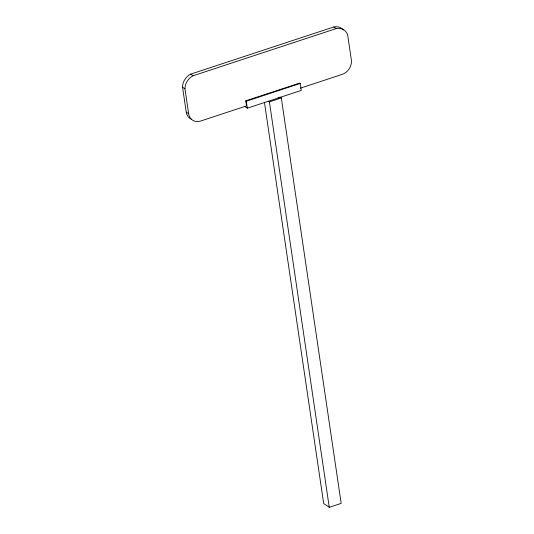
<?xml version="1.0" encoding="UTF-8"?>
<svg xmlns="http://www.w3.org/2000/svg" width="534" height="534" viewBox="0 0 534 534"><rect width="100%" height="100%" fill="white"/><g stroke="black" fill="none" stroke-linecap="round" stroke-linejoin="round"><path stroke-width="0.8" d="M191.265 119.169A11.828 9.946 -56.1 0 1 186.226 112.127L182.541 87.196A12.909 10.86 -56.1 0 1 190.711 74.126L333.797 26.96A12.889 10.84 -56.1 0 1 343.455 30.024M244.378 106.186L247.342 108.175L301.269 90.4L300.241 83.444L299.667 83.057L245.74 100.833L246.488 105.926L200.07 121.225A11.828 9.946 -56.1 0 1 188.636 113.749L184.958 88.818A12.909 10.86 -56.1 0 1 193.121 75.748L336.213 28.582A12.889 10.84 -56.1 0 1 347.621 34.743L351.459 60.729A12.289 10.333 -56.1 0 1 342.14 74.393L300.422 88.15M245.74 100.833L246.314 101.22L300.241 83.444M268.415 101.226L269.403 101.887L281.318 97.962L341.179 503.375L329.264 507.3L323.684 503.555L264.43 102.261M333.797 26.96L336.213 28.582M279.943 97.041L281.318 97.962M278.067 97.662L278.448 97.922M190.711 74.126L193.121 75.748M182.541 87.196L184.958 88.818M186.226 112.127L188.636 113.749M269.403 101.887L329.264 507.3M246.314 101.22L247.342 108.175"/></g></svg>
